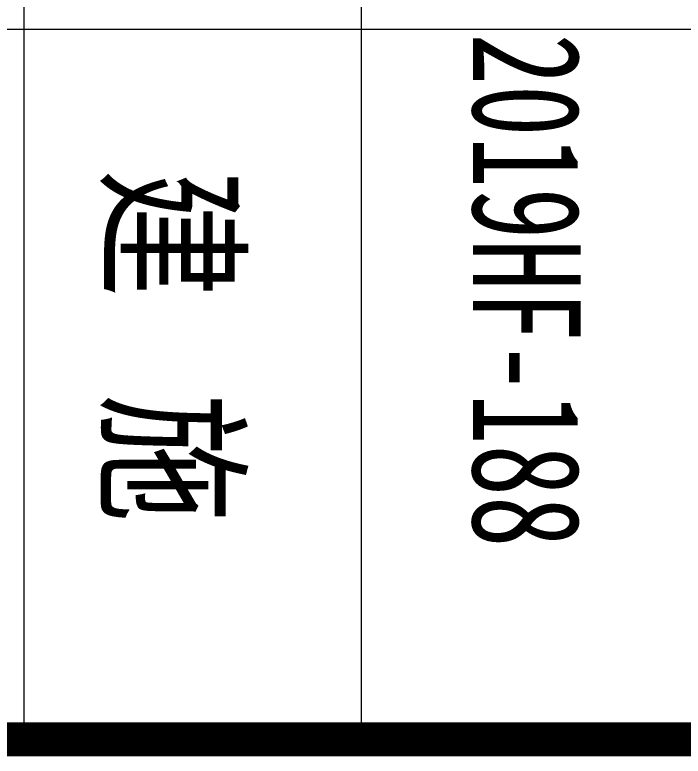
# Model space of a CAD drawing. Header units: inches. Extents: x -3733042 to -3450527, y 579159 to 997713.
# Drawn here: x -3556016 to -3553045, y 657438 to 660736 of the extents above; entities that cross this region are included whole.
import ezdxf

# ---------------------------------------------------------------- set-up
doc = ezdxf.new("R2010")
doc.units = ezdxf.units.IN
doc.header["$LTSCALE"] = 1000
doc.header["$MEASUREMENT"] = 0
doc.layers.get('0').update_dxf_attribs({"lineweight": 18})
doc.layers.add('PUB_TITLE', color=153, linetype='Continuous', lineweight=18)
doc.layers.add('图签文字', color=4, linetype='Continuous', lineweight=18)
doc.styles.add('-黑体', font='', dxfattribs={"width": 0.7})
doc.styles.add('建筑图签-黑', font='', dxfattribs={"width": 0.7})
doc.styles.get('-黑体').set_extended_font_data('微软雅黑')
doc.styles.get('建筑图签-黑').set_extended_font_data('黑体')

msp = doc.modelspace()

# ---------------------------------------------------------------- linework, layer by layer
at = {"layer": 'PUB_TITLE'}
for p, q in [((-3555976.8, 663826.8), (-3555976.8, 657512.6)), ((-3554476.8, 663826.8), (-3554476.8, 657512.6)), ((-3541300.6, 660669.7), (-3560476.8, 660669.7))]:
    msp.add_line(p, q, dxfattribs=at)
msp.add_lwpolyline([(-3560476.8, 657512.6, 150, 150, 0), (-3500476.8, 657512.6, 150, 150, 0), (-3500476.8, 763712.6, 150, 150, 0), (-3560476.8, 763712.6, 150, 150, 0)], format="xyseb", close=True, dxfattribs=at)

# ---------------------------------------------------------------- texts
at = {"insert": (-3555637.3, 660050), "char_height": 525, "width": 2381.014, "attachment_point": 7, "rotation": 270, "style": '-黑体'}
msp.add_mtext('{\\W0.8;建   施}', dxfattribs=at)
at = {"layer": '图签文字', "color": 1, "style": '建筑图签-黑', "width": 0.7}
msp.add_text('2019HF-188', height=480, rotation=270, dxfattribs=at).set_placement((-3553979.7, 660651.9))

doc.saveas('drawing.dxf')
